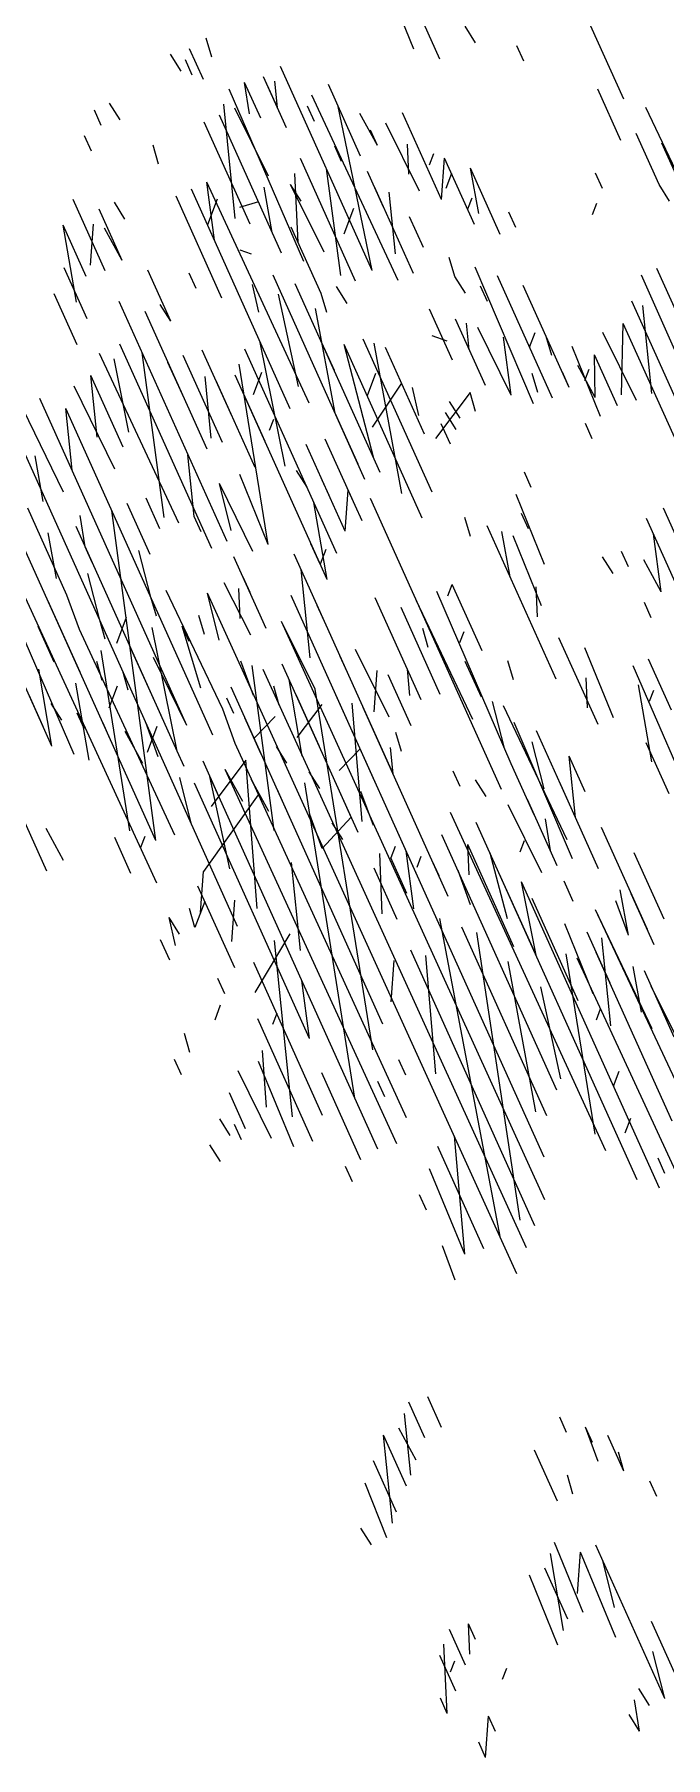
# Model space of a CAD drawing. Header units: metres. Extents: x 1851427 to 1852022, y 5183007 to 5183309.
# Drawn here: x 1851949.788 to 1851951.488, y 5183062.364 to 5183067.007 of the extents above; entities that cross this region are included whole.
import ezdxf

# ---------------------------------------------------------------- set-up
doc = ezdxf.new("R2010")
doc.units = ezdxf.units.M
doc.header["$LTSCALE"] = 2.5
doc.layers.add('FEUIL', color=7, linetype='CONTINUOUS')
doc.layers.add('TRONC', color=7, linetype='CONTINUOUS')
doc.layers.add('PRO_BAT', color=252, linetype='CONTINUOUS', lineweight=18)

# ---------------------------------------------------------------- blocks, each defined once
blk = doc.blocks.new('00_prunus')
at = {"layer": 'FEUIL', "color": 62, "linetype": 'Continuous'}
for p, q in [((1.8585, 4.9019), (1.9448, 4.9883)), ((1.894, 4.9019), (1.9601, 4.973)), ((1.4521, 4.8003), (1.5537, 4.9019)), ((1.5181, 4.8359), (1.5384, 4.8511)), ((1.6045, 4.8206), (1.6197, 4.8359)), ((1.7924, 4.7343), (1.8788, 4.8206)), ((1.8432, 4.6174), (2.0464, 4.8206)), ((1.9093, 4.7495), (1.9804, 4.8206)), ((2.1328, 4.8003), (2.148, 4.8206)), ((1.6045, 4.7851), (1.6045, 4.8003)), ((1.8077, 4.6174), (1.9956, 4.8003)), ((1.8229, 4.7343), (1.894, 4.8003)), ((1.8432, 4.6174), (1.9601, 4.8003)), ((1.894, 4.7698), (1.9296, 4.8003)), ((2.0312, 4.7698), (2.0464, 4.8003)), ((2.0312, 4.7698), (2.0617, 4.8003)), ((2.1328, 4.7698), (2.1633, 4.8003)), ((1.7061, 4.719), (1.7721, 4.7851)), ((1.7416, 4.7343), (1.7721, 4.7851)), ((1.7416, 4.719), (1.8077, 4.7851)), ((1.7924, 4.7343), (1.8077, 4.7851)), ((1.8229, 4.7851), (1.8229, 4.7698)), ((1.8432, 4.7495), (1.8585, 4.7851)), ((1.894, 4.7698), (1.9093, 4.7851)), ((1.9804, 4.7698), (1.9956, 4.7851)), ((2.0464, 4.7495), (2.082, 4.7851)), ((2.0617, 4.7495), (2.082, 4.7851)), ((2.148, 4.7698), (2.1633, 4.7851)), ((2.1633, 4.7698), (2.1836, 4.7851)), ((1.7924, 4.7698), (1.7924, 4.7495)), ((1.9296, 4.5971), (2.0972, 4.7698)), ((1.0457, 4.2923), (1.5029, 4.7495)), ((1.0812, 4.2923), (1.5181, 4.7343)), ((1.6908, 4.7343), (1.7061, 4.7495)), ((1.6908, 4.7343), (1.7061, 4.7495)), ((1.7569, 4.7495), (1.7569, 4.7343)), ((1.9601, 4.5971), (2.0972, 4.7343)), ((2.0312, 4.6174), (2.0972, 4.7495)), ((1.7924, 4.6327), (1.8788, 4.719)), ((1.8229, 4.6479), (1.8585, 4.719)), ((1.8585, 4.5971), (1.9804, 4.719)), ((1.8788, 4.5971), (1.9448, 4.719)), ((2.0109, 4.6174), (2.1125, 4.719)), ((1.0812, 4.2618), (1.5181, 4.6987)), ((1.4521, 4.5971), (1.5029, 4.6987)), ((1.8077, 4.6835), (1.8229, 4.6987)), ((1.9448, 4.6174), (1.9804, 4.6987)), ((2.2141, 4.6835), (2.2344, 4.6987)), ((1.2641, 4.4142), (1.5181, 4.6682)), ((1.4876, 4.5819), (1.5181, 4.6682)), ((1.5537, 4.5666), (1.6553, 4.6682)), ((1.5689, 4.5463), (1.6908, 4.6682)), ((1.5892, 4.5311), (1.7213, 4.6682)), ((1.894, 4.6835), (1.894, 4.6479)), ((1.9093, 4.6174), (1.9804, 4.6835)), ((1.9804, 4.6174), (2.0109, 4.6682)), ((2.148, 4.6479), (2.1633, 4.6682)), ((2.2344, 4.6682), (2.2496, 4.6835)), ((1.4673, 4.5819), (1.5384, 4.6479)), ((1.7213, 4.6327), (1.7416, 4.6479)), ((1.8585, 4.4295), (2.082, 4.6479)), ((2.0109, 4.6479), (2.0312, 4.6327)), ((2.0464, 4.5819), (2.082, 4.6479)), ((2.2344, 4.6327), (2.2496, 4.6479)), ((1.8788, 4.4142), (2.0972, 4.6327)), ((2.0617, 4.6327), (2.0617, 4.5971)), ((1.4876, 4.5666), (1.5384, 4.6174)), ((1.5029, 4.5463), (1.5689, 4.6174)), ((1.5181, 4.5666), (1.5384, 4.6174)), ((1.6197, 4.5971), (1.6197, 4.6174)), ((2.0109, 4.5158), (2.1125, 4.6174)), ((1.5384, 4.5971), (1.5384, 4.5819)), ((1.5537, 4.5666), (1.5689, 4.5819)), ((1.6197, 4.5311), (1.6553, 4.5971)), ((1.6197, 4.5311), (1.6908, 4.5971)), ((1.6553, 4.5311), (1.7213, 4.5971)), ((1.6908, 4.5666), (1.7061, 4.5971)), ((1.7061, 4.5463), (1.7569, 4.5971)), ((1.8585, 4.5666), (1.8788, 4.5819)), ((1.9956, 4.5819), (2.0109, 4.5819)), ((2.1633, 4.5666), (2.1836, 4.5819)), ((2.1633, 4.5666), (2.1836, 4.5819)), ((1.5892, 4.5463), (1.6045, 4.5666)), ((1.7213, 4.5666), (1.7416, 4.5666)), ((1.7416, 4.3787), (1.9296, 4.5666)), ((1.7569, 4.3634), (1.9601, 4.5666)), ((1.8788, 4.5463), (1.894, 4.5666)), ((2.148, 4.5158), (2.1988, 4.5666)), ((2.1633, 4.4955), (2.2344, 4.5666)), ((1.8229, 4.4295), (1.894, 4.5463)), ((1.8788, 4.4447), (1.9448, 4.5463)), ((1.9601, 4.5158), (1.9804, 4.5463)), ((2.1836, 4.4955), (2.1988, 4.5463)), ((1.5029, 4.5158), (1.5181, 4.5311)), ((1.6553, 4.4955), (1.6705, 4.5158)), ((1.6705, 4.3787), (1.8229, 4.5311)), ((1.6705, 4.5158), (1.6908, 4.4447)), ((1.6705, 4.3431), (1.8432, 4.5158)), ((1.7061, 4.3634), (1.8077, 4.5311)), ((1.7061, 4.4447), (1.7924, 4.5311)), ((1.7569, 4.3939), (1.8432, 4.5158)), ((2.0464, 4.5158), (2.0617, 4.5311)), ((2.1836, 4.4447), (2.2344, 4.5311)), ((2.1836, 4.4803), (2.2344, 4.5311)), ((1.6705, 4.4803), (1.6908, 4.4955)), ((1.7213, 4.465), (1.7416, 4.4955)), ((1.7569, 4.4955), (1.7721, 4.4295)), ((1.7924, 4.4955), (1.7924, 4.465)), ((1.6705, 4.465), (1.6908, 4.4803)), ((1.8585, 4.3431), (1.9448, 4.4803)), ((2.0617, 4.465), (2.082, 4.4803)), ((2.1633, 4.4295), (2.2141, 4.4803)), ((1.2844, 4.3634), (1.386, 4.465)), ((1.2844, 4.3279), (1.4013, 4.4447)), ((1.5537, 4.4295), (1.5689, 4.4447)), ((1.6705, 4.4447), (1.6908, 4.465)), ((1.7569, 4.2618), (1.9601, 4.465)), ((1.8432, 4.2415), (1.9601, 4.4447)), ((1.894, 4.2263), (2.1328, 4.465)), ((1.9296, 4.4447), (1.9296, 4.4142)), ((1.9601, 4.3279), (2.0972, 4.465)), ((2.1633, 4.3939), (2.2141, 4.4447)), ((1.3505, 4.3634), (1.386, 4.4295)), ((1.7569, 4.2263), (1.9601, 4.4295)), ((1.9448, 4.3431), (2.0312, 4.4295)), ((1.5029, 4.3431), (1.5689, 4.4142)), ((1.894, 4.3279), (1.9804, 4.4142)), ((1.9093, 4.211), (2.1125, 4.4142)), ((1.9601, 4.3431), (1.9956, 4.4142)), ((1.9804, 4.2263), (2.082, 4.4142)), ((2.0109, 4.3787), (2.0464, 4.4142)), ((1.3505, 4.3634), (1.386, 4.3939)), ((1.4013, 4.3787), (1.4165, 4.3939)), ((1.4165, 4.3634), (1.4368, 4.3787)), ((1.5384, 4.3787), (1.5537, 4.3939)), ((1.7061, 3.7691), (2.3157, 4.3787)), ((1.7569, 4.3279), (1.8229, 4.3939)), ((1.7569, 4.2923), (1.8432, 4.3787)), ((1.894, 4.3939), (1.894, 4.3787)), ((1.9601, 4.2263), (2.1328, 4.3939)), ((2.0617, 4.3126), (2.1125, 4.3939)), ((1.4368, 4.211), (1.5892, 4.3634)), ((1.4876, 4.2923), (1.5537, 4.3634)), ((1.5384, 4.3126), (1.5689, 4.3634)), ((1.6045, 4.3431), (1.6197, 4.3634)), ((2.0617, 4.2923), (2.1328, 4.3634)), ((2.0972, 4.2923), (2.1328, 4.3634)), ((1.3505, 4.3279), (1.3657, 4.3431)), ((1.7569, 4.2923), (1.7721, 4.3431)), ((2.0617, 4.2618), (2.148, 4.3431)), ((1.4876, 4.2771), (1.5029, 4.3126)), ((1.7569, 4.2263), (1.8077, 4.3126)), ((1.8432, 4.2415), (1.9093, 4.3126)), ((1.8585, 4.0231), (2.148, 4.3126)), ((1.8585, 3.9875), (2.1836, 4.3126)), ((1.9448, 4.2415), (1.9804, 4.3126)), ((2.1125, 4.2415), (2.148, 4.3126)), ((1.8585, 4.2263), (1.9296, 4.2923)), ((1.894, 4.2415), (1.9296, 4.2923)), ((2.1125, 4.211), (2.1988, 4.2923)), ((1.2844, 4.2263), (1.3352, 4.2771)), ((1.5384, 4.211), (1.6045, 4.2771)), ((1.6045, 4.2618), (1.6045, 4.2771)), ((1.1473, 4.0536), (1.3505, 4.2618)), ((1.3505, 4.1907), (1.4165, 4.2618)), ((1.3657, 4.1755), (1.4521, 4.2618)), ((1.4521, 4.0891), (1.6197, 4.2618)), ((1.7721, 4.2618), (1.7721, 4.2415)), ((1.2844, 4.1552), (1.3352, 4.2415)), ((1.3149, 4.2415), (1.3149, 4.2263)), ((1.386, 4.1907), (1.4013, 4.2263)), ((1.5181, 4.1247), (1.64, 4.2415)), ((1.5689, 4.211), (1.5689, 4.2263)), ((1.5689, 4.1399), (1.6553, 4.2263)), ((1.5892, 4.0231), (1.8077, 4.2415)), ((1.5892, 4.1247), (1.6908, 4.2263)), ((1.7416, 4.1247), (1.7924, 4.2263)), ((1.9804, 4.211), (2.0109, 4.2415)), ((1.9804, 4.1755), (2.0312, 4.2263)), ((2.1328, 4.1907), (2.1633, 4.2415)), ((1.4876, 4.1907), (1.5029, 4.211)), ((1.6045, 4.1907), (1.6197, 4.211)), ((1.8432, 3.8351), (2.0464, 4.211)), ((1.6045, 4.0028), (1.7924, 4.1907)), ((1.8432, 4.1755), (1.8585, 4.1907)), ((2.0617, 4.1552), (2.082, 4.1907)), ((1.2489, 4.1247), (1.2997, 4.1755)), ((1.8229, 4.1247), (1.8788, 4.1755)), ((1.8432, 4.1399), (1.8585, 4.1755)), ((1.8432, 3.8351), (2.1836, 4.1755)), ((1.8585, 3.952), (2.082, 4.1755)), ((1.9601, 4.1247), (1.9956, 4.1755)), ((2.0617, 4.0891), (2.148, 4.1755)), ((1.2133, 3.5811), (1.7924, 4.1552)), ((1.2133, 3.4795), (1.894, 4.1552)), ((1.3505, 4.0231), (1.4876, 4.1552)), ((1.3505, 4.0536), (1.4368, 4.1399)), ((1.4673, 4.1044), (1.5029, 4.1552)), ((1.5892, 4.0891), (1.64, 4.1399)), ((1.6045, 4.1247), (1.6197, 4.1552)), ((1.6197, 4.0891), (1.6908, 4.1552)), ((1.64, 4.0891), (1.6553, 4.1399)), ((1.6908, 4.1247), (1.7061, 4.1399)), ((1.8229, 4.0231), (1.9448, 4.1399)), ((1.8585, 4.1044), (1.894, 4.1552)), ((2.082, 4.1044), (2.1125, 4.1552)), ((1.3505, 4.0536), (1.386, 4.1247)), ((1.3505, 4.0891), (1.386, 4.1247)), ((1.4013, 4.0739), (1.4368, 4.1247)), ((1.8788, 4.1044), (1.894, 4.1247)), ((2.0109, 4.0739), (2.0464, 4.1247)), ((1.6045, 3.9367), (1.7721, 4.1044)), ((1.8229, 3.7843), (2.148, 4.1044)), ((1.8585, 4.0383), (1.9093, 4.1044)), ((2.0109, 3.9012), (2.2141, 4.1044)), ((1.2133, 3.5151), (1.7924, 4.0891)), ((1.4876, 3.6827), (1.7213, 4.0891)), ((1.6045, 3.952), (1.6705, 4.0891)), ((1.7061, 4.0028), (1.7569, 4.0891)), ((1.7061, 3.9012), (1.8077, 4.0891)), ((1.7061, 4.0739), (1.7213, 4.0231)), ((1.8585, 3.952), (1.9448, 4.0891)), ((1.9804, 4.0891), (1.9804, 4.0536)), ((1.9804, 3.9012), (2.1633, 4.0891)), ((1.3505, 3.9875), (1.4165, 4.0536)), ((1.4673, 4.0383), (1.4876, 4.0536)), ((1.4876, 3.7183), (1.8229, 4.0536)), ((1.5029, 4.0383), (1.5181, 4.0536)), ((1.5892, 4.0231), (1.6045, 4.0536)), ((1.8229, 3.8504), (2.0312, 4.0536)), ((1.3657, 4.0028), (1.386, 4.0383)), ((1.3657, 3.9723), (1.4368, 4.0383)), ((1.64, 4.0383), (1.6553, 4.0028)), ((1.7569, 4.0383), (1.7721, 4.0028)), ((1.8077, 4.0231), (1.8229, 4.0383)), ((1.8788, 3.8351), (1.9956, 4.0383)), ((1.9601, 3.7488), (2.2496, 4.0383)), ((1.1117, 3.6472), (1.4673, 4.0028)), ((1.1625, 3.6675), (1.5029, 4.0028)), ((1.4013, 3.9875), (1.4013, 4.0028)), ((1.9601, 4.0028), (1.9601, 3.9723)), ((1.1981, 3.9367), (1.2489, 3.9875)), ((1.2336, 3.9367), (1.2641, 3.9875)), ((1.4165, 3.6167), (1.7924, 3.9875)), ((1.9601, 3.9012), (2.0109, 3.9875)), ((2.0109, 3.9012), (2.0617, 3.9875)), ((1.2336, 3.9367), (1.2641, 3.9723)), ((1.2489, 3.7183), (1.5029, 3.9723)), ((1.386, 3.9012), (1.4368, 3.9723)), ((1.4521, 3.9367), (1.4673, 3.9723)), ((1.4876, 3.6167), (1.6908, 3.9723)), ((1.6908, 3.7996), (1.7721, 3.9723)), ((1.7721, 3.9723), (1.7924, 3.9012)), ((1.894, 3.9723), (1.894, 3.9367)), ((1.0812, 3.6472), (1.386, 3.952)), ((1.1117, 3.7843), (1.2844, 3.952)), ((1.2336, 3.6319), (1.5537, 3.952)), ((1.3352, 3.8707), (1.386, 3.952)), ((1.4165, 3.5811), (1.7924, 3.952)), ((1.4368, 3.5659), (1.8077, 3.9367)), ((1.4876, 3.9215), (1.5029, 3.9367)), ((1.5029, 3.8707), (1.5384, 3.9367)), ((1.5181, 3.9367), (1.5181, 3.9215)), ((1.5537, 3.9367), (1.5537, 3.9215)), ((1.6197, 3.952), (1.64, 3.9012)), ((1.7416, 3.9367), (1.7721, 3.8199)), ((1.7416, 3.8351), (1.8077, 3.9367)), ((1.2133, 3.8199), (1.2641, 3.9215)), ((1.5384, 3.8504), (1.5689, 3.9215)), ((1.5689, 3.6675), (1.8229, 3.9215)), ((1.8077, 3.8707), (1.8432, 3.9215)), ((1.0965, 3.7335), (1.2641, 3.9012)), ((1.132, 3.8351), (1.1981, 3.9012)), ((1.1828, 3.8504), (1.2133, 3.9012)), ((1.5181, 3.8504), (1.5689, 3.9012)), ((1.0101, 3.6167), (1.2844, 3.8859)), ((1.1828, 3.6827), (1.2997, 3.8859)), ((1.2336, 3.5456), (1.4165, 3.8707)), ((1.2489, 3.5151), (1.4673, 3.8707)), ((1.2489, 3.6827), (1.4368, 3.8707)), ((1.6197, 3.7691), (1.6705, 3.8707)), ((1.2641, 3.6827), (1.3657, 3.8504)), ((1.2336, 3.8351), (1.2336, 3.8199)), ((1.2489, 3.7335), (1.3149, 3.8351)), ((1.8585, 3.8351), (1.8585, 3.8199)), ((1.2133, 3.5456), (1.4876, 3.8199)), ((1.4013, 3.6827), (1.4673, 3.8199)), ((1.7569, 3.7691), (1.7721, 3.8199)), ((1.8585, 3.7843), (1.894, 3.8199)), ((1.4876, 3.7488), (1.5029, 3.7996)), ((1.64, 3.7843), (1.6553, 3.698)), ((1.6908, 3.7183), (1.7721, 3.7996)), ((1.7061, 3.7488), (1.7213, 3.7996)), ((1.7569, 3.7843), (1.7569, 3.7488)), ((1.9448, 3.7691), (1.9804, 3.7996)), ((1.1828, 3.7488), (1.1828, 3.7691)), ((1.5537, 3.5659), (1.6553, 3.7691)), ((1.7569, 3.7488), (1.7721, 3.7691)), ((1.7721, 3.7183), (1.7924, 3.7488)), ((1.7721, 3.7335), (1.7924, 3.7488)), ((1.1473, 3.698), (1.1473, 3.7183)), ((1.5181, 3.5811), (1.6705, 3.7335)), ((1.5689, 3.6675), (1.6045, 3.7335)), ((1.7721, 3.698), (1.7924, 3.7183)), ((1.6908, 3.6827), (1.7061, 3.698)), ((1.0812, 3.6675), (1.0965, 3.6827)), ((1.4368, 3.6675), (1.4521, 3.6827)), ((1.6197, 3.6827), (1.6197, 3.6675)), ((1.5181, 3.5456), (1.64, 3.6675)), ((1.6908, 3.6472), (1.6908, 3.6675)), ((1.4521, 3.6319), (1.4673, 3.6472)), ((1.4521, 3.5456), (1.5384, 3.6319)), ((1.5892, 3.5659), (1.6197, 3.6319)), ((1.2844, 3.4795), (1.3505, 3.6167)), ((1.5384, 3.5303), (1.6197, 3.6167)), ((1.7061, 3.5964), (1.7213, 3.6167)), ((1.2641, 3.4948), (1.3657, 3.5964)), ((1.5689, 3.5303), (1.64, 3.5964)), ((1.2844, 3.4795), (1.3657, 3.5659)), ((1.6045, 3.5303), (1.64, 3.5659)), ((1.7061, 3.5659), (1.7213, 3.5811)), ((1.3505, 3.5151), (1.3657, 3.5303)), ((1.4521, 3.5151), (1.4673, 3.5303)), ((1.6045, 3.5151), (1.6197, 3.5303)), ((1.6197, 3.5151), (1.64, 3.5303)), ((1.6197, 3.4795), (1.64, 3.4948)), ((1.2844, 3.444), (1.3149, 3.4795)), ((0.9949, 3.2916), (1.0304, 3.3271)), ((1.0304, 3.2916), (1.0609, 3.3271)), ((1.0457, 3.3119), (1.0609, 3.3271)), ((1.0812, 3.3119), (1.0965, 3.3271)), ((0.9949, 3.2916), (1.0101, 3.3119)), ((0.9441, 3.2763), (0.9593, 3.2916)), ((1.0609, 3.2255), (1.1117, 3.2763)), ((1.2336, 3.2611), (1.2641, 3.2916)), ((1.2336, 3.2611), (1.2641, 3.2916)), ((1.2489, 3.2408), (1.2844, 3.2763)), ((1.0457, 3.2408), (1.0609, 3.2611)), ((1.2489, 3.19), (1.2844, 3.2611)), ((1.2489, 3.2103), (1.2844, 3.2408)), ((1.2489, 3.1239), (1.2997, 3.2255)), ((1.2489, 3.1747), (1.2997, 3.2255)), ((0.8425, 3.0376), (0.9949, 3.19)), ((1.2489, 3.1392), (1.2997, 3.19)), ((0.9288, 3.0884), (1.0101, 3.1747)), ((0.9441, 3.1239), (0.9796, 3.1747)), ((0.9796, 3.1036), (1.0457, 3.1747)), ((0.9949, 3.1239), (1.0101, 3.1747)), ((0.9949, 3.0731), (1.0457, 3.1595)), ((1.2489, 3.1036), (1.2997, 3.1595)), ((0.8425, 3.0731), (0.8933, 3.1239)), ((0.9949, 3.0884), (1.0457, 3.1392)), ((0.9949, 3.0528), (1.0609, 3.1239)), ((1.2641, 3.0884), (1.2844, 3.1036)), ((0.8425, 3.0376), (0.878, 3.0884)), ((0.8577, 3.0223), (0.878, 3.0376)), ((1.0965, 3.002), (1.1117, 3.0376)), ((1.0965, 3.0223), (1.1117, 3.0376)), ((0.8577, 2.9868), (0.878, 3.0223)), ((1.0965, 2.9868), (1.132, 3.0223)), ((0.8577, 2.9868), (0.878, 3.002)), ((1.0457, 2.9868), (1.0457, 3.002)), ((1.0965, 2.9207), (1.132, 3.002)), ((1.0965, 2.9512), (1.132, 2.9868)), ((1.1117, 2.9868), (1.1117, 2.9715)), ((1.0304, 2.8852), (1.0457, 2.936)), ((1.0304, 2.9207), (1.0457, 2.936)), ((1.0965, 2.9207), (1.1117, 2.936)), ((1.0304, 2.8852), (1.0457, 2.9004))]:
    blk.add_line(p, q, dxfattribs=at)
at = {"layer": 'TRONC', "color": 39, "linetype": 'Continuous'}
for p, q in [((1.6197, 4.9375), (1.8229, 5.1407)), ((1.7569, 4.9375), (1.7721, 4.9527)), ((1.8229, 4.9375), (1.8432, 4.9527)), ((1.4673, 4.8206), (1.5892, 4.9375)), ((1.6045, 4.8867), (1.6553, 4.9375)), ((1.5384, 4.8511), (1.5892, 4.9019)), ((2.0109, 4.7495), (2.0617, 4.8003)), ((1.8585, 4.6987), (1.894, 4.7343)), ((1.9296, 4.7343), (1.9448, 4.7495)), ((2.0109, 4.6835), (2.082, 4.7495)), ((1.7416, 4.6479), (1.7569, 4.6682)), ((1.7924, 4.6682), (1.8077, 4.6835)), ((1.9601, 4.6682), (1.9804, 4.6835)), ((1.6908, 4.6327), (1.7061, 4.6479)), ((1.894, 4.5666), (1.9601, 4.6327)), ((1.5892, 4.5971), (1.6045, 4.6174)), ((1.5181, 4.5666), (1.5537, 4.5971)), ((2.148, 4.5158), (2.1836, 4.5463)), ((1.8432, 4.4803), (1.8788, 4.5158)), ((2.0617, 4.465), (2.1125, 4.5158)), ((1.9448, 4.3787), (2.0109, 4.4447)), ((1.7721, 4.3787), (1.8229, 4.4295)), ((1.894, 4.3634), (1.9448, 4.4142)), ((1.4521, 4.0536), (1.7416, 4.3431)), ((1.7416, 4.3126), (1.7721, 4.3431)), ((1.7924, 4.3279), (1.8077, 4.3431)), ((1.8229, 4.3279), (1.8432, 4.3431)), ((1.7721, 4.2415), (1.7924, 4.2618)), ((1.9296, 4.2263), (1.9448, 4.2415)), ((1.8077, 4.1399), (1.8788, 4.211)), ((1.5181, 4.1552), (1.5537, 4.1907)), ((1.7416, 4.1755), (1.7569, 4.1907)), ((1.3352, 4.0028), (1.4673, 4.1399)), ((1.7213, 4.0891), (1.7924, 4.1552)), ((2.0464, 4.1399), (2.0617, 4.1552)), ((1.9448, 4.1044), (1.9601, 4.1247)), ((1.894, 4.0891), (1.9093, 4.1044)), ((1.2997, 4.0028), (1.386, 4.0891)), ((1.4013, 4.0383), (1.4521, 4.0891)), ((1.4673, 3.9012), (1.6553, 4.0891)), ((1.5029, 3.9012), (1.6908, 4.0891)), ((1.5892, 4.0536), (1.6045, 4.0739)), ((1.6908, 4.0231), (1.7416, 4.0739)), ((1.7569, 4.0536), (1.7721, 4.0739)), ((1.7924, 4.0536), (1.8229, 4.0891)), ((1.9956, 4.0536), (2.0109, 4.0739)), ((2.0109, 4.0028), (2.082, 4.0739)), ((2.0312, 4.0536), (2.0617, 4.0891)), ((1.2133, 3.952), (1.3149, 4.0536)), ((1.8585, 3.9875), (1.9296, 4.0536)), ((1.894, 3.9875), (1.9601, 4.0536)), ((1.1981, 3.9723), (1.2641, 4.0383)), ((2.0464, 4.0028), (2.082, 4.0383)), ((1.7213, 3.9875), (1.7416, 4.0028)), ((1.7569, 3.9875), (1.7924, 4.0231)), ((1.7924, 3.9875), (1.8229, 4.0231)), ((1.8229, 3.9875), (1.8585, 4.0231)), ((1.9448, 4.0028), (1.9601, 4.0231)), ((1.9804, 4.0028), (1.9956, 4.0231)), ((1.5892, 3.952), (1.6197, 3.9875)), ((1.6197, 3.952), (1.6553, 3.9875)), ((1.6705, 3.9723), (1.6908, 3.9875)), ((1.3149, 3.952), (1.3352, 3.9723)), ((1.3657, 3.8707), (1.4673, 3.9723)), ((1.8788, 3.9367), (1.9093, 3.9723)), ((1.1625, 3.8351), (1.2844, 3.952)), ((1.2641, 3.8351), (1.3657, 3.9367)), ((1.3352, 3.8707), (1.4165, 3.952)), ((1.4368, 3.9012), (1.4673, 3.9367)), ((1.6197, 3.9215), (1.64, 3.9367)), ((1.64, 3.9012), (1.6705, 3.9367)), ((1.6908, 3.9215), (1.7213, 3.952)), ((1.7213, 3.9215), (1.7569, 3.952)), ((1.7569, 3.9215), (1.7924, 3.952)), ((1.7924, 3.9215), (1.8229, 3.952)), ((1.8432, 3.9367), (1.8585, 3.952)), ((1.894, 3.9215), (1.9296, 3.952)), ((1.9448, 3.9367), (1.9601, 3.952)), ((1.9804, 3.9367), (1.9956, 3.952)), ((2.0109, 3.9367), (2.0312, 3.952)), ((2.0312, 3.9215), (2.0617, 3.952)), ((1.2336, 3.8707), (1.2844, 3.9215)), ((1.2489, 3.8504), (1.3149, 3.9215)), ((1.5181, 3.8859), (1.5537, 3.9215)), ((1.1117, 3.8199), (1.1828, 3.8859))]:
    blk.add_line(p, q, dxfattribs=at)

msp = doc.modelspace()

# ---------------------------------------------------------------- block references
at = {"layer": 'PRO_BAT', "xscale": -2.100000000007398, "yscale": 2.099999999994905, "zscale": 2.1, "rotation": 339.22055588187}
msp.add_blockref('00_prunus', (1851950.877, 5183055.9319), dxfattribs=at)

doc.saveas('drawing.dxf')
